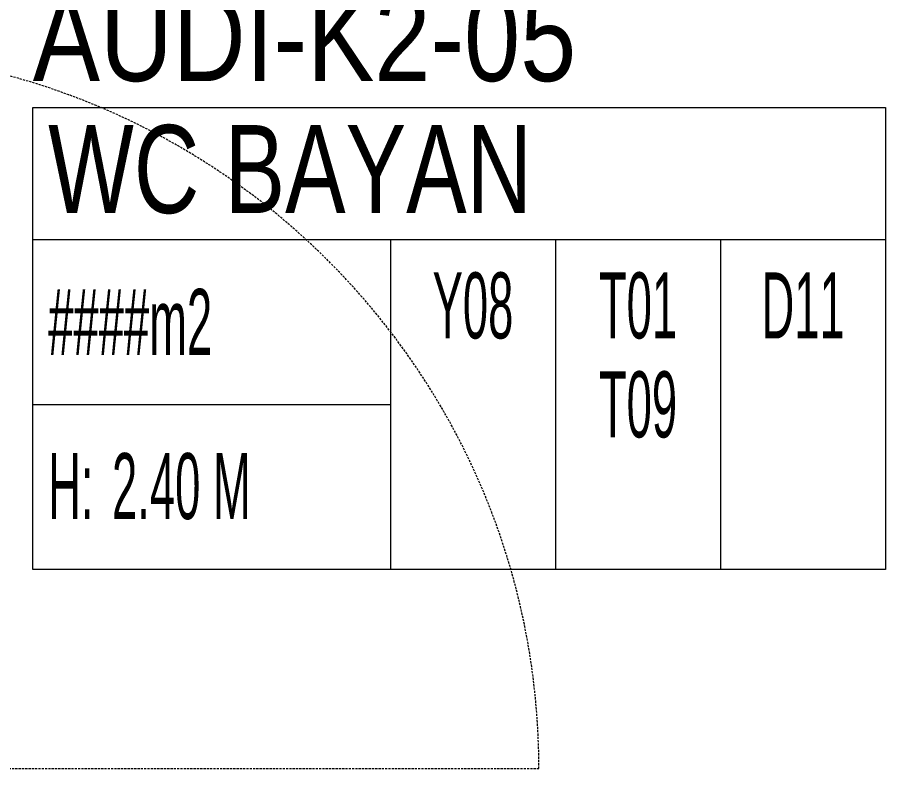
# Model space of a CAD drawing. Extents: x -1457 to 23780, y -2071 to 4205.
# Drawn here: x 14215.7 to 14314.4, y 2454.6 to 2540 of the extents above; entities that cross this region are included whole.
import ezdxf
from ezdxf.enums import TextEntityAlignment as Align

# ---------------------------------------------------------------- set-up
doc = ezdxf.new("R2010")
doc.units = 0
doc.header["$MEASUREMENT"] = 0
doc.linetypes.add('HIDDEN', pattern=[0.375, 0.25, -0.125])
doc.layers.add('21', color=9, linetype='Continuous', lineweight=9)
doc.layers.add('M-TEFRIS2-015', color=129, linetype='Continuous', lineweight=9)
doc.styles.add('Arial', font='arial.ttf', dxfattribs={"height": 2.5})
doc.styles.add('MuuM_TEXT-STANDART', font='ARIALN.TTF')

# ---------------------------------------------------------------- blocks, each defined once
blk = doc.blocks.new('0_roomno2-flat-2')
at = {"layer": '21'}
blk.add_lwpolyline([(96.875, -52.5), (0, -52.5), (0, 0), (96.875, 0)], close=True, dxfattribs=at)
for points in [[(0, -15), (96.875, -15)], [(40.625, -15), (40.625, -52.5)], [(59.375, -15), (59.375, -52.5)], [(78.125, -15), (78.125, -52.5)], [(0, -33.75), (40.625, -33.75)]]:
    blk.add_lwpolyline(points, dxfattribs=at)
at = {"layer": '21', "style": 'MuuM_TEXT-STANDART', "width": 0.6}
blk.add_text('H:', height=7.5, dxfattribs=at).set_placement((1.75, -43.04), align=Align.MIDDLE_LEFT)
at = {"layer": '21', "style": 'Arial'}
blk.add_attdef('ODANO', (0, 5.85), '', height=10, dxfattribs=at)
blk.add_attdef('MEKANADI', text='', height=10, dxfattribs=at).set_placement((1.75, -15), align=Align.BOTTOM_LEFT)
at = {"layer": '21', "style": 'MuuM_TEXT-STANDART', "width": 0.6}
for tag, p in [('YER01', (50, -22.5)), ('TAVAN01', (68.75, -22.5)), ('DUVAR01', (87.5, -22.5)), ('YER02', (50, -33.75)), ('TAVAN02', (68.75, -33.75)), ('DUVAR02', (87.5, -33.75)), ('YER03', (50, -45)), ('TAVAN03', (68.75, -45)), ('DUVAR03', (87.5, -45))]:
    blk.add_attdef(tag, text='', height=7.5, dxfattribs=at).set_placement(p, align=Align.MIDDLE_CENTER)
for tag, p in [('M2', (1.75, -24.375)), ('TEMIZTAVANYUKSEKLIGI', (9, -43.04))]:
    blk.add_attdef(tag, text='', height=7.5, dxfattribs=at).set_placement(p, align=Align.MIDDLE_LEFT)

msp = doc.modelspace()

# ---------------------------------------------------------------- linework, layer by layer
at = {"layer": 'M-TEFRIS2-015', "linetype": 'HIDDEN', "lineweight": 0}
msp.add_lwpolyline([(14193.37, 2454.6), (14274.97, 2454.6)], dxfattribs=at)
msp.add_arc((14193.37, 2454.6), 81.6, 0, 89.89468, dxfattribs=at)

# ---------------------------------------------------------------- block references
ref = msp.add_blockref('0_roomno2-flat-2', (14217.478, 2529.755), dxfattribs=at)
ref.add_attrib('ODANO', 'AUDI-K2-05', dxfattribs={"layer": '21', "height": 10, "style": 'MuuM_TEXT-STANDART'}).set_placement((14217.478, 2529.755), align=Align.BOTTOM_LEFT)
ref.add_attrib('MEKANADI', 'WC BAYAN', dxfattribs={"layer": '21', "height": 10, "style": 'MuuM_TEXT-STANDART', "width": 0.9}).set_placement((14219.228, 2514.755), align=Align.BOTTOM_LEFT)
ref.add_attrib('M2', '####m2', dxfattribs={"layer": '21', "height": 7.5, "style": 'MuuM_TEXT-STANDART', "width": 0.6}).set_placement((14219.228, 2505.38), align=Align.MIDDLE_LEFT)
ref.add_attrib('TEMIZTAVANYUKSEKLIGI', '2.40 M', dxfattribs={"layer": '21', "height": 7.5, "style": 'MuuM_TEXT-STANDART', "width": 0.6}).set_placement((14226.478, 2486.716), align=Align.MIDDLE_LEFT)
ref.add_attrib('YER01', 'Y08', dxfattribs={"layer": '21', "height": 7.5, "style": 'MuuM_TEXT-STANDART', "width": 0.6}).set_placement((14267.478, 2507.255), align=Align.MIDDLE_CENTER)
ref.add_attrib('TAVAN01', 'T01', dxfattribs={"layer": '21', "height": 7.5, "style": 'MuuM_TEXT-STANDART', "width": 0.6}).set_placement((14286.228, 2507.255), align=Align.MIDDLE_CENTER)
ref.add_attrib('DUVAR01', 'D11', dxfattribs={"layer": '21', "height": 7.5, "style": 'MuuM_TEXT-STANDART', "width": 0.6}).set_placement((14304.978, 2507.255), align=Align.MIDDLE_CENTER)
ref.add_attrib('TAVAN02', 'T09', dxfattribs={"layer": '21', "height": 7.5, "style": 'MuuM_TEXT-STANDART', "width": 0.6}).set_placement((14286.228, 2496.005), align=Align.MIDDLE_CENTER)

doc.saveas('drawing.dxf')
